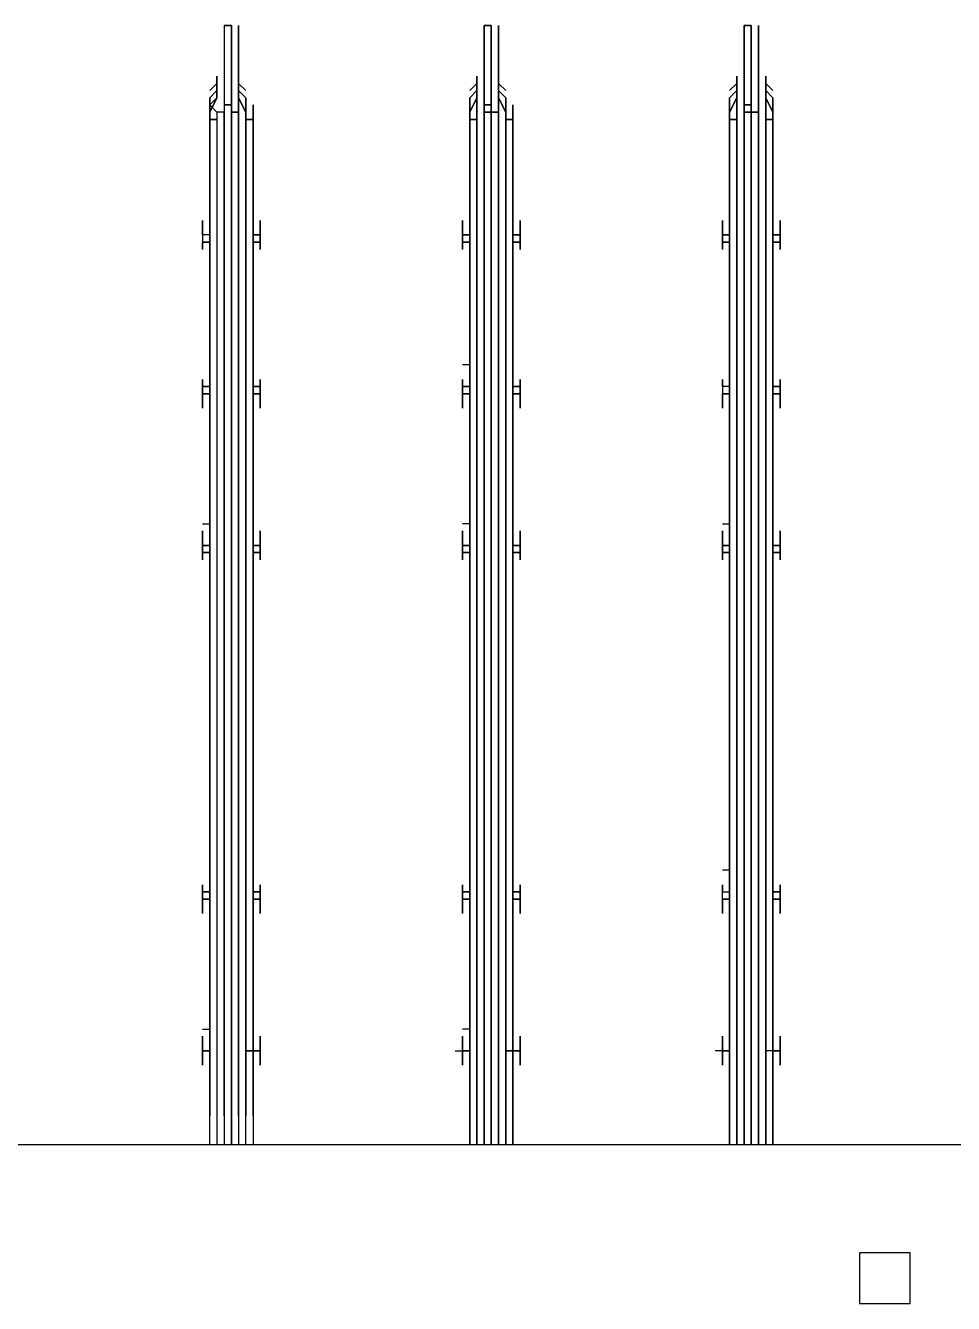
# Model space of a CAD drawing. Header units: metres. Extents: x 530797 to 531186, y 2675944 to 2676144.
# Drawn here: x 531162.012 to 531162.1898, y 2676012.7689 to 2676013.0137 of the extents above; entities that cross this region are included whole.
import ezdxf

# ---------------------------------------------------------------- set-up
doc = ezdxf.new("R2010")
doc.units = ezdxf.units.M
doc.layers.add('IDT', color=7, linetype='Continuous')

# ---------------------------------------------------------------- blocks, each defined once
blk = doc.blocks.new('IDT')
at = {"layer": 'IDT', "color": 0, "lineweight": 25}
for p, q in [((13.97549, 13.89411), (13.96581, 13.89411)), ((13.96581, 13.89411), (13.96581, 13.88443)), ((13.97549, 13.88443), (13.97549, 13.89411)), ((13.96581, 13.88443), (13.97549, 13.88443)), ((14.34065, 13.86368), (13.87591, 13.86368)), ((13.99209, 13.66727), (13.99209, 13.86368)), ((13.99209, 13.86368), (13.99209, 13.66727)), ((13.99348, 13.86368), (13.99348, 13.66589)), ((13.99348, 13.66589), (13.99348, 13.86368)), ((13.99486, 13.66589), (13.99486, 13.86368)), ((13.99486, 13.86368), (13.99486, 13.66589)), ((13.99624, 13.86368), (13.99624, 13.66451)), ((13.99624, 13.66451), (13.99624, 13.86368)), ((13.99624, 13.86368), (13.99624, 13.66451)), ((13.99624, 13.66451), (13.99624, 13.86368)), ((13.99763, 13.86368), (13.99763, 13.66589)), ((13.99763, 13.66589), (13.99763, 13.86368)), ((13.99901, 13.86368), (13.99901, 13.66589)), ((13.99901, 13.66589), (13.99901, 13.86368)), ((14.00039, 13.66727), (14.00039, 13.86368)), ((14.00039, 13.86368), (14.00039, 13.66727)), ((14.04189, 13.66727), (14.04189, 13.86368)), ((14.04189, 13.66727), (14.04189, 13.86368)), ((14.04189, 13.86368), (14.04189, 13.66727)), ((14.04327, 13.86368), (14.04327, 13.66589)), ((14.04327, 13.66589), (14.04327, 13.86368)), ((14.04327, 13.86368), (14.04327, 13.66589)), ((14.04465, 13.66589), (14.04465, 13.86368)), ((14.04465, 13.86368), (14.04465, 13.66589)), ((14.04465, 13.66589), (14.04465, 13.86368)), ((14.04604, 13.86368), (14.04604, 13.66451)), ((14.04604, 13.66451), (14.04604, 13.86368)), ((14.04604, 13.86368), (14.04604, 13.66451)), ((14.04604, 13.66451), (14.04604, 13.86368)), ((14.04604, 13.86368), (14.04604, 13.66451)), ((14.04604, 13.66451), (14.04604, 13.86368)), ((14.04742, 13.66589), (14.04742, 13.86368)), ((14.04742, 13.86368), (14.04742, 13.66589)), ((14.04742, 13.66589), (14.04742, 13.86368)), ((14.0488, 13.86368), (14.0488, 13.66589)), ((14.0488, 13.66589), (14.0488, 13.86368)), ((14.0488, 13.86368), (14.0488, 13.66589)), ((14.05018, 13.86368), (14.05018, 13.66727)), ((14.05018, 13.66727), (14.05018, 13.86368)), ((14.05018, 13.86368), (14.05018, 13.66727)), ((14.09168, 13.66727), (14.09168, 13.86368)), ((14.09306, 13.86368), (14.09306, 13.66589)), ((14.09445, 13.66589), (14.09445, 13.86368)), ((14.09583, 13.66451), (14.09583, 13.86368)), ((14.09583, 13.86368), (14.09583, 13.66451)), ((14.09721, 13.66589), (14.09721, 13.86368)), ((14.0986, 13.66589), (14.0986, 13.86368)), ((14.09998, 13.86368), (14.09998, 13.66727)), ((14.04189, 13.85815), (14.04189, 13.66727)), ((14.04327, 13.66589), (14.04327, 13.85815)), ((14.04465, 13.85815), (14.04465, 13.66589)), ((14.04604, 13.85815), (14.04604, 13.66451)), ((14.04604, 13.66451), (14.04604, 13.85815)), ((14.04742, 13.85815), (14.04742, 13.66589)), ((14.0488, 13.66589), (14.0488, 13.85815)), ((14.05018, 13.66727), (14.05018, 13.85815)), ((14.09168, 13.85815), (14.09168, 13.66727)), ((14.09306, 13.66589), (14.09306, 13.85815)), ((14.09445, 13.85815), (14.09445, 13.66589)), ((14.09583, 13.66451), (14.09583, 13.85815)), ((14.09583, 13.85815), (14.09583, 13.66451)), ((14.09721, 13.85815), (14.09721, 13.66589)), ((14.0986, 13.66589), (14.0986, 13.85815)), ((14.09998, 13.66727), (14.09998, 13.85815)), ((13.99209, 13.8457), (13.99209, 13.85123)), ((13.99209, 13.85123), (13.99209, 13.84155)), ((13.99209, 13.84846), (13.99209, 13.84985)), ((13.99209, 13.84985), (13.99209, 13.84846)), ((14.00039, 13.8457), (14.00039, 13.85123)), ((14.00039, 13.85123), (14.00039, 13.8457)), ((14.00039, 13.84985), (14.00039, 13.84846)), ((14.00039, 13.84846), (14.00039, 13.84985)), ((14.04189, 13.8457), (14.04189, 13.85123)), ((14.04189, 13.85123), (14.04189, 13.8457)), ((14.04189, 13.85123), (14.04189, 13.8457)), ((14.04189, 13.85123), (14.04189, 13.8457)), ((14.04189, 13.84846), (14.04189, 13.84985)), ((14.04189, 13.84985), (14.04189, 13.84846)), ((14.04189, 13.84846), (14.04189, 13.84985)), ((14.04189, 13.84985), (14.04189, 13.84846)), ((14.05018, 13.8457), (14.05018, 13.85123)), ((14.05018, 13.85123), (14.05018, 13.8457)), ((14.05018, 13.8457), (14.05018, 13.85123)), ((14.05018, 13.85123), (14.05018, 13.8457)), ((14.05018, 13.84985), (14.05018, 13.84846)), ((14.05018, 13.84846), (14.05018, 13.84985)), ((14.05018, 13.84985), (14.05018, 13.84846)), ((14.05018, 13.84846), (14.05018, 13.84985)), ((14.09168, 13.8457), (14.09168, 13.85123)), ((14.09168, 13.85123), (14.09168, 13.8457)), ((14.09168, 13.84846), (14.09168, 13.84985)), ((14.09168, 13.84985), (14.09168, 13.84846)), ((14.09998, 13.8457), (14.09998, 13.85123)), ((14.09998, 13.85123), (14.09998, 13.8457)), ((14.09998, 13.84985), (14.09998, 13.84846)), ((14.09998, 13.84846), (14.09998, 13.84985)), ((13.99071, 13.8457), (13.99071, 13.84846)), ((13.99071, 13.84846), (13.99071, 13.8457)), ((14.00177, 13.8457), (14.00177, 13.84846)), ((14.00177, 13.84846), (14.00177, 13.8457)), ((14.0405, 13.8457), (14.0405, 13.84846)), ((14.0405, 13.84846), (14.0405, 13.8457)), ((14.0405, 13.8457), (14.0405, 13.84846)), ((14.0405, 13.84846), (14.0405, 13.8457)), ((14.05157, 13.8457), (14.05157, 13.84846)), ((14.05157, 13.84846), (14.05157, 13.8457)), ((14.05157, 13.8457), (14.05157, 13.84846)), ((14.05157, 13.84846), (14.05157, 13.8457)), ((14.0903, 13.8457), (14.0903, 13.84846)), ((14.0903, 13.84846), (14.0903, 13.8457)), ((14.10136, 13.8457), (14.10136, 13.84846)), ((14.10136, 13.84846), (14.10136, 13.8457)), ((13.99209, 13.8457), (13.99071, 13.8457)), ((13.99071, 13.8457), (13.99071, 13.84293)), ((13.99071, 13.84293), (13.99071, 13.8457)), ((13.99071, 13.8457), (13.99209, 13.8457)), ((13.99209, 13.8457), (13.99071, 13.8457)), ((13.99071, 13.8457), (13.99209, 13.8457)), ((13.99209, 13.84155), (13.99209, 13.8457)), ((13.99209, 13.8457), (13.99348, 13.8457)), ((14.00177, 13.8457), (14.00039, 13.8457)), ((14.00039, 13.8457), (14.00177, 13.8457)), ((14.00177, 13.8457), (14.00039, 13.8457)), ((14.00039, 13.8457), (14.00177, 13.8457)), ((14.00039, 13.84155), (14.00039, 13.8457)), ((14.00039, 13.8457), (14.00177, 13.8457)), ((14.00177, 13.8457), (14.00039, 13.8457)), ((14.00039, 13.8457), (14.00039, 13.84155)), ((14.00177, 13.8457), (14.00177, 13.84293)), ((14.00177, 13.84293), (14.00177, 13.8457)), ((14.00177, 13.8457), (14.00316, 13.8457)), ((14.04189, 13.8457), (14.0405, 13.8457)), ((14.0405, 13.8457), (14.04189, 13.8457)), ((14.04189, 13.8457), (14.0405, 13.8457)), ((14.0405, 13.8457), (14.0405, 13.84293)), ((14.0405, 13.84293), (14.0405, 13.8457)), ((14.0405, 13.8457), (14.04189, 13.8457)), ((14.0405, 13.84293), (14.0405, 13.8457)), ((14.0405, 13.8457), (14.0405, 13.84293)), ((14.04189, 13.8457), (14.0405, 13.8457)), ((14.0405, 13.8457), (14.04189, 13.8457)), ((14.04189, 13.8457), (14.0405, 13.8457)), ((14.0405, 13.8457), (14.04189, 13.8457)), ((14.04189, 13.8457), (14.04327, 13.8457)), ((14.04327, 13.8457), (14.04189, 13.8457)), ((14.04189, 13.8457), (14.04189, 13.84155)), ((14.04189, 13.84155), (14.04189, 13.8457)), ((14.04189, 13.8457), (14.04189, 13.84155)), ((14.04189, 13.8457), (14.04327, 13.8457)), ((14.04189, 13.8457), (14.04189, 13.84155)), ((14.05157, 13.8457), (14.05018, 13.8457)), ((14.05018, 13.8457), (14.05018, 13.84155)), ((14.05018, 13.84155), (14.05018, 13.8457)), ((14.05018, 13.8457), (14.05157, 13.8457)), ((14.05157, 13.8457), (14.05018, 13.8457)), ((14.05018, 13.8457), (14.05157, 13.8457)), ((14.05157, 13.8457), (14.05018, 13.8457)), ((14.05018, 13.8457), (14.05157, 13.8457)), ((14.05157, 13.8457), (14.05018, 13.8457)), ((14.05018, 13.8457), (14.05157, 13.8457)), ((14.05157, 13.8457), (14.05018, 13.8457)), ((14.05018, 13.8457), (14.05157, 13.8457)), ((14.05157, 13.8457), (14.05018, 13.8457)), ((14.05018, 13.8457), (14.05157, 13.8457)), ((14.05157, 13.8457), (14.05018, 13.8457)), ((14.05018, 13.8457), (14.05018, 13.84155)), ((14.05018, 13.84155), (14.05018, 13.8457)), ((14.05018, 13.8457), (14.05157, 13.8457)), ((14.05295, 13.8457), (14.05157, 13.8457)), ((14.05157, 13.8457), (14.05157, 13.84293)), ((14.05157, 13.84293), (14.05157, 13.8457)), ((14.05157, 13.8457), (14.05157, 13.84293)), ((14.05157, 13.84293), (14.05157, 13.8457)), ((14.09168, 13.8457), (14.0903, 13.8457)), ((14.0903, 13.8457), (14.0903, 13.84293)), ((14.0903, 13.84293), (14.0903, 13.8457)), ((14.0903, 13.8457), (14.09168, 13.8457)), ((14.09168, 13.8457), (14.0903, 13.8457)), ((14.0903, 13.8457), (14.09168, 13.8457)), ((14.09306, 13.8457), (14.09168, 13.8457)), ((14.09168, 13.8457), (14.09306, 13.8457)), ((14.09168, 13.8457), (14.09168, 13.84155)), ((14.09168, 13.84155), (14.09168, 13.8457)), ((14.09998, 13.84155), (14.09998, 13.8457)), ((14.09998, 13.8457), (14.10136, 13.8457)), ((14.10136, 13.8457), (14.09998, 13.8457)), ((14.09998, 13.8457), (14.10136, 13.8457)), ((14.10136, 13.8457), (14.09998, 13.8457)), ((14.09998, 13.8457), (14.09998, 13.84155)), ((14.10136, 13.8457), (14.09998, 13.8457)), ((14.09998, 13.8457), (14.10136, 13.8457)), ((14.10136, 13.8457), (14.09998, 13.8457)), ((14.09998, 13.8457), (14.10136, 13.8457)), ((14.10136, 13.84293), (14.10136, 13.8457)), ((14.10136, 13.8457), (14.10136, 13.84293)), ((13.99209, 13.84155), (13.99209, 13.84293)), ((13.99209, 13.84293), (13.99209, 13.84155)), ((14.00039, 13.84293), (14.00039, 13.84155)), ((14.00039, 13.84155), (14.00039, 13.84293)), ((14.04189, 13.84155), (14.04189, 13.84293)), ((14.04189, 13.84293), (14.04189, 13.84155)), ((14.04189, 13.84293), (14.04189, 13.84155)), ((14.04189, 13.84293), (14.04189, 13.84155)), ((14.05018, 13.84155), (14.05018, 13.84293)), ((14.05018, 13.84293), (14.05018, 13.84155)), ((14.05018, 13.84155), (14.05018, 13.84293)), ((14.05018, 13.84293), (14.05018, 13.84155)), ((14.09168, 13.84155), (14.09168, 13.84293)), ((14.09168, 13.84293), (14.09168, 13.84155)), ((14.09998, 13.84155), (14.09998, 13.84293)), ((14.09998, 13.84293), (14.09998, 13.84155)), ((14.05018, 13.84155), (14.05157, 13.84155)), ((14.10136, 13.84155), (14.09998, 13.84155)), ((13.99209, 13.81665), (13.99209, 13.8208)), ((13.99209, 13.8208), (13.99209, 13.81942)), ((13.99209, 13.81942), (13.99209, 13.8208)), ((13.99209, 13.8208), (13.99209, 13.81527)), ((14.00039, 13.8208), (14.00039, 13.81942)), ((14.00039, 13.81942), (14.00039, 13.8208)), ((14.00039, 13.8208), (14.00039, 13.81665)), ((14.00039, 13.81665), (14.00039, 13.8208)), ((14.04189, 13.81942), (14.04189, 13.8208)), ((14.04189, 13.8208), (14.04189, 13.81527)), ((14.04189, 13.81665), (14.04189, 13.8208)), ((14.04189, 13.8208), (14.04189, 13.81942)), ((14.04189, 13.81942), (14.04189, 13.8208)), ((14.04189, 13.8208), (14.04189, 13.81665)), ((14.04189, 13.81527), (14.04189, 13.8208)), ((14.04189, 13.8208), (14.04189, 13.81942)), ((14.05018, 13.81665), (14.05018, 13.8208)), ((14.05018, 13.8208), (14.05018, 13.81942)), ((14.05018, 13.81942), (14.05018, 13.8208)), ((14.05018, 13.8208), (14.05018, 13.81665)), ((14.05018, 13.81665), (14.05018, 13.8208)), ((14.05018, 13.81942), (14.05018, 13.8208)), ((14.05018, 13.81665), (14.05018, 13.8208)), ((14.05018, 13.81942), (14.05018, 13.8208)), ((14.09168, 13.81527), (14.09168, 13.8208)), ((14.09168, 13.8208), (14.09168, 13.81942)), ((14.09168, 13.81942), (14.09168, 13.8208)), ((14.09168, 13.8208), (14.09168, 13.81665)), ((14.09998, 13.81665), (14.09998, 13.8208)), ((14.09998, 13.8208), (14.09998, 13.81942)), ((14.09998, 13.81942), (14.09998, 13.8208)), ((14.09998, 13.8208), (14.09998, 13.81665)), ((13.99071, 13.81665), (13.99071, 13.81942)), ((13.99071, 13.81942), (13.99071, 13.81665)), ((14.00177, 13.81665), (14.00177, 13.81942)), ((14.00177, 13.81942), (14.00177, 13.81665)), ((14.0405, 13.81665), (14.0405, 13.81942)), ((14.0405, 13.81942), (14.0405, 13.81665)), ((14.0405, 13.81665), (14.0405, 13.81942)), ((14.0405, 13.81942), (14.0405, 13.81665)), ((14.05157, 13.81942), (14.05157, 13.81665)), ((14.05157, 13.81665), (14.05157, 13.81942)), ((14.05157, 13.81942), (14.05157, 13.81665)), ((14.05157, 13.81942), (14.05157, 13.81665)), ((14.0903, 13.81665), (14.0903, 13.81942)), ((14.0903, 13.81942), (14.0903, 13.81665)), ((14.10136, 13.81665), (14.10136, 13.81942)), ((14.10136, 13.81942), (14.10136, 13.81665)), ((13.99071, 13.81527), (13.99071, 13.81665)), ((13.99071, 13.81665), (13.99071, 13.81527)), ((13.99209, 13.81665), (13.99071, 13.81665)), ((13.99071, 13.81665), (13.99209, 13.81665)), ((13.99209, 13.81527), (13.99071, 13.81527)), ((13.99071, 13.81527), (13.99209, 13.81527)), ((13.99071, 13.81389), (13.99071, 13.81527)), ((13.99071, 13.81527), (13.99071, 13.81389)), ((13.99209, 13.81527), (13.99209, 13.81665)), ((13.99209, 13.81112), (13.99209, 13.81527)), ((13.99209, 13.81527), (13.99209, 13.81112)), ((14.00177, 13.81665), (14.00039, 13.81665)), ((14.00039, 13.81665), (14.00177, 13.81665)), ((14.00039, 13.81665), (14.00177, 13.81665)), ((14.00039, 13.81527), (14.00039, 13.81665)), ((14.00039, 13.81665), (14.00177, 13.81665)), ((14.00039, 13.81527), (14.00039, 13.81665)), ((14.00177, 13.81527), (14.00039, 13.81527)), ((14.00039, 13.81527), (14.00039, 13.81112)), ((14.00039, 13.81112), (14.00039, 13.81527)), ((14.00177, 13.81527), (14.00039, 13.81527)), ((14.00177, 13.81665), (14.00177, 13.81527)), ((14.00177, 13.81665), (14.00177, 13.81527)), ((14.00177, 13.81389), (14.00177, 13.81527)), ((14.00177, 13.81527), (14.00177, 13.81389)), ((14.0405, 13.81527), (14.0405, 13.81665)), ((14.0405, 13.81665), (14.0405, 13.81527)), ((14.0405, 13.81527), (14.0405, 13.81665)), ((14.0405, 13.81665), (14.0405, 13.81527)), ((14.04189, 13.81665), (14.0405, 13.81665)), ((14.0405, 13.81665), (14.04189, 13.81665)), ((14.04189, 13.81665), (14.0405, 13.81665)), ((14.0405, 13.81665), (14.04189, 13.81665)), ((14.04189, 13.81527), (14.0405, 13.81527)), ((14.0405, 13.81527), (14.04189, 13.81527)), ((14.04189, 13.81527), (14.0405, 13.81527)), ((14.0405, 13.81527), (14.04189, 13.81527)), ((14.0405, 13.81389), (14.0405, 13.81527)), ((14.0405, 13.81527), (14.0405, 13.81389)), ((14.0405, 13.81389), (14.0405, 13.81527)), ((14.0405, 13.81527), (14.0405, 13.81389)), ((14.04189, 13.81112), (14.04189, 13.81665)), ((14.04189, 13.81665), (14.04189, 13.81527)), ((14.04189, 13.81527), (14.04189, 13.81112)), ((14.04189, 13.81527), (14.04189, 13.81112)), ((14.04189, 13.81112), (14.04189, 13.81527)), ((14.05018, 13.81527), (14.05018, 13.81665)), ((14.05018, 13.81665), (14.05157, 13.81665)), ((14.05018, 13.81527), (14.05018, 13.81665)), ((14.05018, 13.81665), (14.05157, 13.81665)), ((14.05018, 13.81665), (14.05157, 13.81665)), ((14.05018, 13.81665), (14.05018, 13.81112)), ((14.05018, 13.81665), (14.05157, 13.81665)), ((14.05157, 13.81665), (14.05018, 13.81665)), ((14.05018, 13.81665), (14.05157, 13.81665)), ((14.05018, 13.81665), (14.05018, 13.81112)), ((14.05018, 13.81665), (14.05157, 13.81665)), ((14.05157, 13.81527), (14.05018, 13.81527)), ((14.05018, 13.81527), (14.05018, 13.81112)), ((14.05018, 13.81112), (14.05018, 13.81527)), ((14.05157, 13.81527), (14.05018, 13.81527)), ((14.05157, 13.81527), (14.05018, 13.81527)), ((14.05018, 13.81527), (14.05157, 13.81527)), ((14.05157, 13.81665), (14.05157, 13.81527)), ((14.05157, 13.81665), (14.05157, 13.81527)), ((14.05157, 13.81665), (14.05157, 13.81527)), ((14.05157, 13.81527), (14.05157, 13.81665)), ((14.05157, 13.81389), (14.05157, 13.81527)), ((14.05157, 13.81527), (14.05157, 13.81389)), ((14.05157, 13.81389), (14.05157, 13.81527)), ((14.05157, 13.81527), (14.05157, 13.81389)), ((14.0903, 13.81527), (14.0903, 13.81665)), ((14.0903, 13.81665), (14.0903, 13.81527)), ((14.09168, 13.81665), (14.0903, 13.81665)), ((14.0903, 13.81665), (14.09168, 13.81665)), ((14.09168, 13.81527), (14.0903, 13.81527)), ((14.0903, 13.81527), (14.09168, 13.81527)), ((14.0903, 13.81389), (14.0903, 13.81527)), ((14.0903, 13.81527), (14.0903, 13.81389)), ((14.09168, 13.81665), (14.09168, 13.81527)), ((14.09168, 13.81527), (14.09168, 13.81112)), ((14.09168, 13.81112), (14.09168, 13.81527)), ((14.10136, 13.81665), (14.09998, 13.81665)), ((14.10136, 13.81665), (14.09998, 13.81665)), ((14.09998, 13.81665), (14.10136, 13.81665)), ((14.09998, 13.81527), (14.09998, 13.81665)), ((14.09998, 13.81665), (14.09998, 13.81112)), ((14.09998, 13.81527), (14.10136, 13.81527)), ((14.10136, 13.81527), (14.09998, 13.81527)), ((14.09998, 13.81112), (14.09998, 13.81527)), ((14.10136, 13.81527), (14.10136, 13.81665)), ((14.10136, 13.81665), (14.10136, 13.81527)), ((14.10136, 13.81389), (14.10136, 13.81527)), ((14.10136, 13.81527), (14.10136, 13.81389)), ((13.99209, 13.8125), (13.99209, 13.81389)), ((13.99209, 13.81389), (13.99209, 13.8125)), ((14.00039, 13.81389), (14.00039, 13.8125)), ((14.00039, 13.8125), (14.00039, 13.81389)), ((14.04189, 13.8125), (14.04189, 13.81389)), ((14.04189, 13.81389), (14.04189, 13.8125)), ((14.04189, 13.8125), (14.04189, 13.81389)), ((14.04189, 13.81389), (14.04189, 13.8125)), ((14.05018, 13.81389), (14.05018, 13.8125)), ((14.05018, 13.8125), (14.05018, 13.81389)), ((14.05018, 13.81389), (14.05018, 13.8125)), ((14.05018, 13.8125), (14.05018, 13.81389)), ((14.09168, 13.8125), (14.09168, 13.81389)), ((14.09168, 13.81389), (14.09168, 13.8125)), ((14.09998, 13.81389), (14.09998, 13.8125)), ((14.09998, 13.8125), (14.09998, 13.81389)), ((14.00039, 13.81112), (14.00177, 13.81112)), ((13.99209, 13.75026), (13.99209, 13.75441)), ((13.99209, 13.75441), (13.99209, 13.75026)), ((14.00039, 13.75026), (14.00039, 13.75441)), ((14.00039, 13.75441), (14.00039, 13.75026)), ((14.04189, 13.75026), (14.04189, 13.75441)), ((14.04189, 13.75441), (14.04189, 13.75026)), ((14.04189, 13.75026), (14.04189, 13.75441)), ((14.04189, 13.75441), (14.04189, 13.74473)), ((14.05018, 13.75026), (14.05018, 13.75441)), ((14.05018, 13.75441), (14.05018, 13.75026)), ((14.05018, 13.75026), (14.05018, 13.75441)), ((14.05018, 13.75441), (14.05018, 13.75026)), ((14.09168, 13.74473), (14.09168, 13.75441)), ((14.09168, 13.75441), (14.09168, 13.75026)), ((14.09998, 13.75026), (14.09998, 13.75441)), ((14.09998, 13.75441), (14.09998, 13.75026)), ((13.99071, 13.75026), (13.99071, 13.75164)), ((13.99071, 13.75164), (13.99071, 13.75026)), ((13.99209, 13.75164), (13.99209, 13.75303)), ((13.99209, 13.75303), (13.99209, 13.75164)), ((14.00039, 13.75303), (14.00039, 13.75164)), ((14.00039, 13.75164), (14.00039, 13.75303)), ((14.00177, 13.75026), (14.00177, 13.75164)), ((14.00177, 13.75164), (14.00177, 13.75026)), ((14.0405, 13.75026), (14.0405, 13.75164)), ((14.0405, 13.75164), (14.0405, 13.75026)), ((14.0405, 13.75026), (14.0405, 13.75164)), ((14.0405, 13.75164), (14.0405, 13.75026)), ((14.04189, 13.75164), (14.04189, 13.75303)), ((14.04189, 13.75303), (14.04189, 13.75164)), ((14.04189, 13.75164), (14.04189, 13.75303)), ((14.04189, 13.75303), (14.04189, 13.75164)), ((14.05018, 13.75303), (14.05018, 13.75164)), ((14.05018, 13.75164), (14.05018, 13.75303)), ((14.05018, 13.75303), (14.05018, 13.75164)), ((14.05018, 13.75164), (14.05018, 13.75303)), ((14.05157, 13.75026), (14.05157, 13.75164)), ((14.05157, 13.75164), (14.05157, 13.75026)), ((14.05157, 13.75026), (14.05157, 13.75164)), ((14.05157, 13.75164), (14.05157, 13.75026)), ((14.0903, 13.75026), (14.0903, 13.75164)), ((14.0903, 13.75164), (14.0903, 13.75026)), ((14.09168, 13.75164), (14.09168, 13.75303)), ((14.09168, 13.75303), (14.09168, 13.75164)), ((14.09998, 13.75303), (14.09998, 13.75164)), ((14.09998, 13.75164), (14.09998, 13.75303)), ((14.10136, 13.75026), (14.10136, 13.75164)), ((14.10136, 13.75164), (14.10136, 13.75026)), ((13.99071, 13.75026), (13.99071, 13.74888)), ((13.99071, 13.74888), (13.99071, 13.75026)), ((13.99209, 13.75026), (13.99071, 13.75026)), ((13.99071, 13.75026), (13.99209, 13.75026)), ((13.99209, 13.75026), (13.99209, 13.74473)), ((13.99209, 13.74888), (13.99209, 13.75026)), ((14.00177, 13.75026), (14.00039, 13.75026)), ((14.00039, 13.75026), (14.00039, 13.74888)), ((14.00177, 13.75026), (14.00039, 13.75026)), ((14.00039, 13.74888), (14.00039, 13.75026)), ((14.00039, 13.75026), (14.00177, 13.75026)), ((14.00177, 13.74888), (14.00177, 13.75026)), ((14.00177, 13.75026), (14.00177, 13.74888)), ((14.0405, 13.74888), (14.0405, 13.75026)), ((14.0405, 13.75026), (14.0405, 13.74888)), ((14.04189, 13.75026), (14.0405, 13.75026)), ((14.0405, 13.75026), (14.04189, 13.75026)), ((14.04189, 13.75026), (14.0405, 13.75026)), ((14.0405, 13.75026), (14.04189, 13.75026)), ((14.0405, 13.75026), (14.0405, 13.74888)), ((14.0405, 13.74888), (14.0405, 13.75026)), ((14.04189, 13.75026), (14.04189, 13.74888)), ((14.04189, 13.74888), (14.04189, 13.75026)), ((14.04189, 13.74888), (14.04189, 13.75026)), ((14.05157, 13.75026), (14.05018, 13.75026)), ((14.05018, 13.75026), (14.05157, 13.75026)), ((14.05018, 13.74473), (14.05018, 13.75026)), ((14.05018, 13.75026), (14.05157, 13.75026)), ((14.05157, 13.75026), (14.05018, 13.75026)), ((14.05018, 13.75026), (14.05018, 13.74888)), ((14.05018, 13.74888), (14.05018, 13.75026)), ((14.05018, 13.75026), (14.05157, 13.75026)), ((14.05157, 13.75026), (14.05018, 13.75026)), ((14.05018, 13.75026), (14.05157, 13.75026)), ((14.05157, 13.75026), (14.05018, 13.75026)), ((14.05018, 13.75026), (14.05018, 13.74888)), ((14.05157, 13.74888), (14.05157, 13.75026)), ((14.05157, 13.75026), (14.05157, 13.74888)), ((14.05157, 13.75026), (14.05157, 13.74888)), ((14.05157, 13.74888), (14.05157, 13.75026)), ((14.09168, 13.75026), (14.0903, 13.75026)), ((14.0903, 13.75026), (14.09168, 13.75026)), ((14.0903, 13.75026), (14.0903, 13.74888)), ((14.0903, 13.74888), (14.0903, 13.75026)), ((14.09168, 13.75026), (14.09168, 13.74888)), ((14.10136, 13.75026), (14.09998, 13.75026)), ((14.09998, 13.75026), (14.10136, 13.75026)), ((14.10136, 13.75026), (14.09998, 13.75026)), ((14.09998, 13.75026), (14.09998, 13.74888)), ((14.09998, 13.74888), (14.09998, 13.75026)), ((14.09998, 13.75026), (14.10136, 13.75026)), ((14.10136, 13.74888), (14.10136, 13.75026)), ((14.10136, 13.75026), (14.10136, 13.74888)), ((13.99071, 13.74888), (13.99209, 13.74888)), ((13.99209, 13.74888), (13.99071, 13.74888)), ((13.99071, 13.74611), (13.99071, 13.74888)), ((13.99071, 13.74888), (13.99071, 13.74611)), ((13.99209, 13.74473), (13.99209, 13.74888)), ((14.00039, 13.74888), (14.00177, 13.74888)), ((14.00039, 13.74473), (14.00039, 13.74888)), ((14.00177, 13.74888), (14.00039, 13.74888)), ((14.00039, 13.74888), (14.00039, 13.74473)), ((14.00177, 13.74611), (14.00177, 13.74888)), ((14.00177, 13.74888), (14.00177, 13.74611)), ((14.0405, 13.74611), (14.0405, 13.74888)), ((14.0405, 13.74888), (14.0405, 13.74611)), ((14.04189, 13.74888), (14.0405, 13.74888)), ((14.0405, 13.74888), (14.04189, 13.74888)), ((14.0405, 13.74888), (14.04189, 13.74888)), ((14.04189, 13.74888), (14.0405, 13.74888)), ((14.0405, 13.74611), (14.0405, 13.74888)), ((14.0405, 13.74888), (14.0405, 13.74611)), ((14.04189, 13.74888), (14.04189, 13.74473)), ((14.04189, 13.74473), (14.04189, 13.74888)), ((14.04189, 13.74473), (14.04189, 13.74888)), ((14.05018, 13.74888), (14.05157, 13.74888)), ((14.05157, 13.74888), (14.05018, 13.74888)), ((14.05157, 13.74888), (14.05018, 13.74888)), ((14.05018, 13.74888), (14.05018, 13.74473)), ((14.05018, 13.74473), (14.05018, 13.74888)), ((14.05018, 13.74888), (14.05157, 13.74888)), ((14.05018, 13.74888), (14.05018, 13.74473)), ((14.05157, 13.74888), (14.05157, 13.74611)), ((14.05157, 13.74611), (14.05157, 13.74888)), ((14.05157, 13.74888), (14.05157, 13.74611)), ((14.05157, 13.74611), (14.05157, 13.74888)), ((14.0903, 13.74888), (14.09168, 13.74888)), ((14.09168, 13.74888), (14.0903, 13.74888)), ((14.0903, 13.74611), (14.0903, 13.74888)), ((14.0903, 13.74888), (14.0903, 13.74611)), ((14.09168, 13.74888), (14.09168, 13.74473)), ((14.09998, 13.74473), (14.09998, 13.74888)), ((14.09998, 13.74888), (14.10136, 13.74888)), ((14.09998, 13.74888), (14.09998, 13.74473)), ((14.10136, 13.74888), (14.09998, 13.74888)), ((14.10136, 13.74888), (14.10136, 13.74611)), ((14.10136, 13.74611), (14.10136, 13.74888)), ((13.99209, 13.74473), (13.99209, 13.74611)), ((13.99209, 13.74611), (13.99209, 13.74473)), ((14.00039, 13.74473), (14.00039, 13.74611)), ((14.00039, 13.74611), (14.00039, 13.74473)), ((14.00177, 13.74473), (14.00039, 13.74473)), ((14.04189, 13.74473), (14.04189, 13.74611)), ((14.04189, 13.74611), (14.04189, 13.74473)), ((14.04189, 13.74473), (14.04189, 13.74611)), ((14.04189, 13.74611), (14.04189, 13.74473)), ((14.05018, 13.74473), (14.05018, 13.74611)), ((14.05018, 13.74611), (14.05018, 13.74473)), ((14.05018, 13.74473), (14.05018, 13.74611)), ((14.05018, 13.74611), (14.05018, 13.74473)), ((14.05018, 13.74473), (14.05157, 13.74473)), ((14.09168, 13.74473), (14.09168, 13.74611)), ((14.09168, 13.74611), (14.09168, 13.74473)), ((14.09998, 13.74473), (14.09998, 13.74611)), ((14.09998, 13.74611), (14.09998, 13.74473)), ((14.10136, 13.74473), (14.09998, 13.74473)), ((13.99071, 13.71983), (13.99071, 13.7226)), ((13.99071, 13.7226), (13.99071, 13.71983)), ((13.99209, 13.7226), (13.99209, 13.72398)), ((13.99209, 13.72398), (13.99209, 13.71983)), ((13.99209, 13.71983), (13.99209, 13.72398)), ((13.99209, 13.72398), (13.99209, 13.7226)), ((14.00039, 13.71983), (14.00039, 13.72398)), ((14.00039, 13.72398), (14.00039, 13.71983)), ((14.00039, 13.72398), (14.00039, 13.7226)), ((14.00039, 13.7226), (14.00039, 13.72398)), ((14.00177, 13.71983), (14.00177, 13.7226)), ((14.00177, 13.7226), (14.00177, 13.71983)), ((14.0405, 13.71983), (14.0405, 13.7226)), ((14.0405, 13.7226), (14.0405, 13.71983)), ((14.0405, 13.71983), (14.0405, 13.7226)), ((14.0405, 13.7226), (14.0405, 13.71983)), ((14.04189, 13.7226), (14.04189, 13.72398)), ((14.04189, 13.72398), (14.04189, 13.71983)), ((14.04189, 13.71983), (14.04189, 13.72398)), ((14.04189, 13.72398), (14.04189, 13.7226)), ((14.04189, 13.71983), (14.04189, 13.72398)), ((14.04189, 13.72398), (14.04189, 13.7226)), ((14.04189, 13.7226), (14.04189, 13.72398)), ((14.04189, 13.72398), (14.04189, 13.71845)), ((14.05018, 13.72398), (14.05018, 13.71983)), ((14.05018, 13.71983), (14.05018, 13.72398)), ((14.05018, 13.72398), (14.05018, 13.7226)), ((14.05018, 13.7226), (14.05018, 13.72398)), ((14.05018, 13.72398), (14.05018, 13.7226)), ((14.05018, 13.7226), (14.05018, 13.72398)), ((14.05018, 13.71983), (14.05018, 13.72398)), ((14.05018, 13.72398), (14.05018, 13.71983)), ((14.05157, 13.71983), (14.05157, 13.7226)), ((14.05157, 13.7226), (14.05157, 13.71983)), ((14.05157, 13.7226), (14.05157, 13.71983)), ((14.05157, 13.7226), (14.05157, 13.71983)), ((14.0903, 13.71983), (14.0903, 13.7226)), ((14.0903, 13.7226), (14.0903, 13.71983)), ((14.09168, 13.7226), (14.09168, 13.72398)), ((14.09168, 13.72398), (14.09168, 13.71983)), ((14.09168, 13.71983), (14.09168, 13.72398)), ((14.09168, 13.72398), (14.09168, 13.7226)), ((14.09998, 13.72398), (14.09998, 13.7226)), ((14.09998, 13.7226), (14.09998, 13.72398)), ((14.09998, 13.71983), (14.09998, 13.72398)), ((14.09998, 13.72398), (14.09998, 13.71983)), ((14.10136, 13.71983), (14.10136, 13.7226)), ((14.10136, 13.7226), (14.10136, 13.71983)), ((13.99071, 13.71845), (13.99071, 13.71983)), ((13.99071, 13.71983), (13.99071, 13.71845)), ((13.99209, 13.71983), (13.99071, 13.71983)), ((13.99071, 13.71983), (13.99209, 13.71983)), ((13.99209, 13.71983), (13.99209, 13.71845)), ((13.99209, 13.71845), (13.99209, 13.71983)), ((14.00039, 13.71983), (14.00039, 13.71845)), ((14.00177, 13.71983), (14.00039, 13.71983)), ((14.00039, 13.71983), (14.00039, 13.7143)), ((14.00177, 13.71983), (14.00039, 13.71983)), ((14.00039, 13.71983), (14.00177, 13.71983)), ((14.00177, 13.71845), (14.00177, 13.71983)), ((14.00177, 13.71845), (14.00177, 13.71983)), ((14.04189, 13.71983), (14.0405, 13.71983)), ((14.0405, 13.71983), (14.04189, 13.71983)), ((14.0405, 13.71845), (14.0405, 13.71983)), ((14.0405, 13.71983), (14.0405, 13.71845)), ((14.0405, 13.71845), (14.0405, 13.71983)), ((14.0405, 13.71983), (14.0405, 13.71845)), ((14.04189, 13.71983), (14.0405, 13.71983)), ((14.0405, 13.71983), (14.04189, 13.71983)), ((14.04189, 13.71845), (14.04189, 13.71983)), ((14.04189, 13.71983), (14.04189, 13.71845)), ((14.04189, 13.71845), (14.04189, 13.71983)), ((14.05018, 13.71983), (14.05157, 13.71983)), ((14.05157, 13.71983), (14.05018, 13.71983)), ((14.05018, 13.71983), (14.05157, 13.71983)), ((14.05018, 13.71983), (14.05018, 13.71845)), ((14.05018, 13.71845), (14.05018, 13.71983)), ((14.05018, 13.71983), (14.05157, 13.71983)), ((14.05157, 13.71983), (14.05018, 13.71983)), ((14.05018, 13.71983), (14.05157, 13.71983)), ((14.05157, 13.71983), (14.05018, 13.71983)), ((14.05018, 13.71983), (14.05018, 13.7143)), ((14.05018, 13.71983), (14.05018, 13.71845)), ((14.05018, 13.71983), (14.05157, 13.71983)), ((14.05157, 13.71983), (14.05157, 13.71845)), ((14.05157, 13.71983), (14.05157, 13.71845)), ((14.05157, 13.71845), (14.05157, 13.71983)), ((14.05157, 13.71983), (14.05157, 13.71845)), ((14.0903, 13.71845), (14.0903, 13.71983)), ((14.0903, 13.71983), (14.0903, 13.71845)), ((14.09168, 13.71983), (14.0903, 13.71983)), ((14.0903, 13.71983), (14.09168, 13.71983)), ((14.09168, 13.71983), (14.09168, 13.71845)), ((14.09168, 13.71845), (14.09168, 13.71983)), ((14.09998, 13.71845), (14.09998, 13.71983)), ((14.09998, 13.71983), (14.10136, 13.71983)), ((14.10136, 13.71983), (14.09998, 13.71983)), ((14.09998, 13.71983), (14.10136, 13.71983)), ((14.10136, 13.71983), (14.09998, 13.71983)), ((14.09998, 13.71983), (14.09998, 13.7143)), ((14.10136, 13.71983), (14.10136, 13.71845)), ((14.10136, 13.71845), (14.10136, 13.71983)), ((13.99071, 13.71707), (13.99071, 13.71845)), ((13.99071, 13.71845), (13.99071, 13.71707)), ((13.99209, 13.71845), (13.99071, 13.71845)), ((13.99071, 13.71845), (13.99209, 13.71845)), ((13.99209, 13.7143), (13.99209, 13.71845)), ((13.99209, 13.71845), (13.99209, 13.7143)), ((14.00039, 13.71845), (14.00177, 13.71845)), ((14.00039, 13.7143), (14.00039, 13.71845)), ((14.00039, 13.71845), (14.00177, 13.71845)), ((14.00177, 13.71845), (14.00177, 13.71707)), ((14.00177, 13.71707), (14.00177, 13.71845)), ((14.0405, 13.71707), (14.0405, 13.71845)), ((14.0405, 13.71845), (14.0405, 13.71707)), ((14.04189, 13.71845), (14.0405, 13.71845)), ((14.0405, 13.71845), (14.04189, 13.71845)), ((14.04189, 13.71845), (14.0405, 13.71845)), ((14.0405, 13.71845), (14.04189, 13.71845)), ((14.0405, 13.71707), (14.0405, 13.71845)), ((14.0405, 13.71845), (14.0405, 13.71707)), ((14.04189, 13.7143), (14.04189, 13.71845)), ((14.04189, 13.71845), (14.04189, 13.7143)), ((14.04189, 13.7143), (14.04189, 13.71845)), ((14.04189, 13.71845), (14.04189, 13.7143)), ((14.05157, 13.71845), (14.05018, 13.71845)), ((14.05018, 13.71845), (14.05157, 13.71845)), ((14.05018, 13.7143), (14.05018, 13.71845)), ((14.05018, 13.7143), (14.05018, 13.71845)), ((14.05018, 13.71845), (14.05157, 13.71845)), ((14.05157, 13.71845), (14.05018, 13.71845)), ((14.05018, 13.71845), (14.05018, 13.7143)), ((14.05157, 13.71707), (14.05157, 13.71845)), ((14.05157, 13.71845), (14.05157, 13.71707)), ((14.05157, 13.71845), (14.05157, 13.71707)), ((14.05157, 13.71707), (14.05157, 13.71845)), ((14.0903, 13.71707), (14.0903, 13.71845)), ((14.0903, 13.71845), (14.0903, 13.71707)), ((14.09168, 13.71845), (14.0903, 13.71845)), ((14.0903, 13.71845), (14.09168, 13.71845)), ((14.09168, 13.7143), (14.09168, 13.71845)), ((14.09168, 13.71845), (14.09168, 13.7143)), ((14.10136, 13.71845), (14.09998, 13.71845)), ((14.09998, 13.71845), (14.10136, 13.71845)), ((14.09998, 13.7143), (14.09998, 13.71845)), ((14.10136, 13.71845), (14.10136, 13.71707)), ((14.10136, 13.71707), (14.10136, 13.71845)), ((13.99209, 13.71568), (13.99209, 13.71707)), ((13.99209, 13.71707), (13.99209, 13.71568)), ((14.00039, 13.71707), (14.00039, 13.71568)), ((14.00039, 13.71568), (14.00039, 13.71707)), ((14.04189, 13.71568), (14.04189, 13.71707)), ((14.04189, 13.71707), (14.04189, 13.71568)), ((14.04189, 13.71568), (14.04189, 13.71707)), ((14.04189, 13.71707), (14.04189, 13.71568)), ((14.05018, 13.71707), (14.05018, 13.71568)), ((14.05018, 13.71568), (14.05018, 13.71707)), ((14.05018, 13.71707), (14.05018, 13.71568)), ((14.05018, 13.71568), (14.05018, 13.71707)), ((14.09168, 13.71568), (14.09168, 13.71707)), ((14.09168, 13.71707), (14.09168, 13.71568)), ((14.09998, 13.71707), (14.09998, 13.71568)), ((14.09998, 13.71568), (14.09998, 13.71707)), ((14.05018, 13.7143), (14.05157, 13.7143)), ((13.99209, 13.69079), (13.99209, 13.69493)), ((13.99209, 13.69493), (13.99209, 13.6894)), ((13.99209, 13.69217), (13.99209, 13.69355)), ((13.99209, 13.69355), (13.99209, 13.69217)), ((14.00039, 13.69079), (14.00039, 13.69493)), ((14.00039, 13.69493), (14.00039, 13.69079)), ((14.00039, 13.69355), (14.00039, 13.69217)), ((14.00039, 13.69217), (14.00039, 13.69355)), ((14.04189, 13.69079), (14.04189, 13.69493)), ((14.04189, 13.69493), (14.04189, 13.6894)), ((14.04189, 13.6894), (14.04189, 13.69493)), ((14.04189, 13.69493), (14.04189, 13.69079)), ((14.04189, 13.69217), (14.04189, 13.69355)), ((14.04189, 13.69355), (14.04189, 13.69217)), ((14.04189, 13.69217), (14.04189, 13.69355)), ((14.04189, 13.69355), (14.04189, 13.69217)), ((14.05018, 13.69493), (14.05018, 13.69079)), ((14.05018, 13.69079), (14.05018, 13.69493)), ((14.05018, 13.69079), (14.05018, 13.69493)), ((14.05018, 13.69493), (14.05018, 13.69079)), ((14.05018, 13.69355), (14.05018, 13.69217)), ((14.05018, 13.69217), (14.05018, 13.69355)), ((14.05018, 13.69355), (14.05018, 13.69217)), ((14.05018, 13.69217), (14.05018, 13.69355)), ((14.09168, 13.6894), (14.09168, 13.69493)), ((14.09168, 13.69493), (14.09168, 13.69079)), ((14.09168, 13.69217), (14.09168, 13.69355)), ((14.09168, 13.69355), (14.09168, 13.69217)), ((14.09998, 13.69079), (14.09998, 13.69493)), ((14.09998, 13.69493), (14.09998, 13.69079)), ((14.09998, 13.69355), (14.09998, 13.69217)), ((14.09998, 13.69217), (14.09998, 13.69355)), ((13.99071, 13.69079), (13.99071, 13.69217)), ((13.99071, 13.69217), (13.99071, 13.69079)), ((13.99209, 13.69079), (13.99071, 13.69079)), ((13.99071, 13.69079), (13.99209, 13.69079)), ((13.99071, 13.6894), (13.99071, 13.69079)), ((13.99071, 13.69079), (13.99071, 13.6894)), ((13.99209, 13.68525), (13.99209, 13.69079)), ((14.00039, 13.6894), (14.00039, 13.69079)), ((14.00039, 13.69079), (14.00039, 13.68525)), ((14.00039, 13.69079), (14.00177, 13.69079)), ((14.00177, 13.69079), (14.00039, 13.69079)), ((14.00039, 13.69079), (14.00177, 13.69079)), ((14.00177, 13.69079), (14.00177, 13.69217)), ((14.00177, 13.69217), (14.00177, 13.69079)), ((14.00177, 13.69079), (14.00177, 13.6894)), ((14.00177, 13.6894), (14.00177, 13.69079)), ((14.0405, 13.69079), (14.0405, 13.69217)), ((14.0405, 13.69217), (14.0405, 13.69079)), ((14.0405, 13.69079), (14.0405, 13.69217)), ((14.0405, 13.69217), (14.0405, 13.69079)), ((14.04189, 13.69079), (14.0405, 13.69079)), ((14.0405, 13.69079), (14.04189, 13.69079)), ((14.04189, 13.69079), (14.0405, 13.69079)), ((14.0405, 13.69079), (14.04189, 13.69079)), ((14.0405, 13.6894), (14.0405, 13.69079)), ((14.0405, 13.69079), (14.0405, 13.6894)), ((14.0405, 13.6894), (14.0405, 13.69079)), ((14.0405, 13.69079), (14.0405, 13.6894)), ((14.04189, 13.6894), (14.04189, 13.69079)), ((14.04189, 13.69079), (14.04189, 13.6894)), ((14.05018, 13.69079), (14.05018, 13.6894)), ((14.05018, 13.69079), (14.05157, 13.69079)), ((14.05157, 13.69079), (14.05018, 13.69079)), ((14.05157, 13.69079), (14.05018, 13.69079)), ((14.05018, 13.69079), (14.05157, 13.69079)), ((14.05157, 13.69079), (14.05018, 13.69079)), ((14.05018, 13.69079), (14.05018, 13.6894)), ((14.05018, 13.69079), (14.05018, 13.6894)), ((14.05157, 13.69079), (14.05018, 13.69079)), ((14.05018, 13.69079), (14.05157, 13.69079)), ((14.05157, 13.69079), (14.05018, 13.69079)), ((14.05018, 13.69079), (14.05018, 13.6894)), ((14.05157, 13.69079), (14.05157, 13.69217)), ((14.05157, 13.69217), (14.05157, 13.69079)), ((14.05157, 13.69217), (14.05157, 13.69079)), ((14.05157, 13.69217), (14.05157, 13.69079)), ((14.05157, 13.6894), (14.05157, 13.69079)), ((14.05157, 13.6894), (14.05157, 13.69079)), ((14.05157, 13.69079), (14.05157, 13.6894)), ((14.05157, 13.6894), (14.05157, 13.69079)), ((14.0903, 13.69079), (14.0903, 13.69217)), ((14.0903, 13.69217), (14.0903, 13.69079)), ((14.09168, 13.69079), (14.0903, 13.69079)), ((14.0903, 13.69079), (14.09168, 13.69079)), ((14.0903, 13.6894), (14.0903, 13.69079)), ((14.0903, 13.69079), (14.0903, 13.6894)), ((14.09168, 13.69079), (14.09168, 13.6894)), ((14.10136, 13.69079), (14.09998, 13.69079)), ((14.09998, 13.69079), (14.10136, 13.69079)), ((14.10136, 13.69079), (14.09998, 13.69079)), ((14.09998, 13.69079), (14.09998, 13.6894)), ((14.10136, 13.69079), (14.09998, 13.69079)), ((14.09998, 13.69079), (14.09998, 13.6894)), ((14.10136, 13.69079), (14.10136, 13.69217)), ((14.10136, 13.69217), (14.10136, 13.69079)), ((14.10136, 13.6894), (14.10136, 13.69079)), ((14.10136, 13.6894), (14.10136, 13.69079)), ((13.99071, 13.68664), (13.99071, 13.6894)), ((13.99071, 13.6894), (13.99071, 13.68664)), ((13.99209, 13.6894), (13.99071, 13.6894)), ((13.99071, 13.6894), (13.99209, 13.6894)), ((13.99209, 13.6894), (13.99209, 13.68525)), ((14.00039, 13.68525), (14.00039, 13.6894)), ((14.00177, 13.6894), (14.00039, 13.6894)), ((14.00039, 13.6894), (14.00177, 13.6894)), ((14.00177, 13.6894), (14.00177, 13.68664)), ((14.00177, 13.68664), (14.00177, 13.6894)), ((14.04189, 13.6894), (14.0405, 13.6894)), ((14.0405, 13.6894), (14.04189, 13.6894)), ((14.0405, 13.68664), (14.0405, 13.6894)), ((14.0405, 13.6894), (14.0405, 13.68664)), ((14.04189, 13.6894), (14.0405, 13.6894)), ((14.0405, 13.6894), (14.04189, 13.6894)), ((14.0405, 13.68664), (14.0405, 13.6894)), ((14.0405, 13.6894), (14.0405, 13.68664)), ((14.04189, 13.68525), (14.04189, 13.6894)), ((14.04189, 13.6894), (14.04189, 13.68525)), ((14.04189, 13.68525), (14.04189, 13.6894)), ((14.04189, 13.6894), (14.04189, 13.68525)), ((14.05018, 13.6894), (14.05018, 13.68525)), ((14.05018, 13.68525), (14.05018, 13.6894)), ((14.05018, 13.6894), (14.05157, 13.6894)), ((14.05018, 13.6894), (14.05157, 13.6894)), ((14.05157, 13.6894), (14.05018, 13.6894)), ((14.05018, 13.6894), (14.05018, 13.68525)), ((14.05018, 13.68525), (14.05018, 13.6894)), ((14.05018, 13.6894), (14.05157, 13.6894)), ((14.05157, 13.6894), (14.05157, 13.68664)), ((14.05157, 13.68664), (14.05157, 13.6894)), ((14.05157, 13.6894), (14.05157, 13.68664)), ((14.05157, 13.68664), (14.05157, 13.6894)), ((14.0903, 13.68664), (14.0903, 13.6894)), ((14.0903, 13.6894), (14.0903, 13.68664)), ((14.09168, 13.6894), (14.0903, 13.6894)), ((14.0903, 13.6894), (14.09168, 13.6894)), ((14.09168, 13.6894), (14.09168, 13.68525)), ((14.09168, 13.68525), (14.09168, 13.6894)), ((14.09998, 13.68525), (14.09998, 13.6894)), ((14.09998, 13.6894), (14.10136, 13.6894)), ((14.09998, 13.6894), (14.10136, 13.6894)), ((14.09998, 13.6894), (14.09998, 13.68525)), ((14.10136, 13.6894), (14.10136, 13.68664)), ((14.10136, 13.68664), (14.10136, 13.6894)), ((13.99209, 13.68525), (13.99209, 13.68664)), ((13.99209, 13.68664), (13.99209, 13.68525)), ((14.00039, 13.68664), (14.00039, 13.68525)), ((14.00039, 13.68525), (14.00039, 13.68664)), ((14.04189, 13.68525), (14.04189, 13.68664)), ((14.04189, 13.68664), (14.04189, 13.68525)), ((14.04189, 13.68525), (14.04189, 13.68664)), ((14.04189, 13.68664), (14.04189, 13.68525)), ((14.05018, 13.68525), (14.05018, 13.68664)), ((14.05018, 13.68664), (14.05018, 13.68525)), ((14.05018, 13.68525), (14.05018, 13.68664)), ((14.05018, 13.68664), (14.05018, 13.68525)), ((14.09168, 13.68525), (14.09168, 13.68664)), ((14.09168, 13.68664), (14.09168, 13.68525)), ((14.09998, 13.68525), (14.09998, 13.68664)), ((14.09998, 13.68664), (14.09998, 13.68525)), ((13.99348, 13.66727), (13.99209, 13.66727)), ((13.99209, 13.66727), (13.99348, 13.66727)), ((13.99209, 13.66451), (13.99209, 13.66727)), ((13.99209, 13.66727), (13.99209, 13.66451)), ((13.99348, 13.66312), (13.99209, 13.66589)), ((13.99209, 13.66589), (13.99348, 13.66312)), ((13.99348, 13.66589), (13.99348, 13.66312)), ((13.99348, 13.66312), (13.99348, 13.66589)), ((13.99486, 13.66589), (13.99624, 13.66589)), ((13.99624, 13.66589), (13.99486, 13.66589)), ((13.99486, 13.66589), (13.99486, 13.64929)), ((13.99486, 13.64929), (13.99486, 13.66589)), ((13.99763, 13.66589), (13.99624, 13.66589)), ((13.99624, 13.66589), (13.99763, 13.66589)), ((13.99763, 13.64929), (13.99763, 13.66589)), ((13.99763, 13.66589), (13.99763, 13.64929)), ((14.00039, 13.66727), (13.99901, 13.66727)), ((13.99901, 13.66727), (14.00039, 13.66727)), ((13.99901, 13.66312), (14.00039, 13.66589)), ((14.00039, 13.66589), (13.99901, 13.66312)), ((13.99901, 13.66589), (13.99901, 13.66312)), ((13.99901, 13.66312), (13.99901, 13.66589)), ((14.00039, 13.66451), (14.00039, 13.66727)), ((14.00039, 13.66727), (14.00039, 13.66451)), ((14.04189, 13.66727), (14.04327, 13.66727)), ((14.04327, 13.66727), (14.04189, 13.66727)), ((14.04189, 13.66727), (14.04189, 13.66451)), ((14.04189, 13.66451), (14.04189, 13.66727)), ((14.04189, 13.66451), (14.04189, 13.66727)), ((14.04189, 13.66727), (14.04327, 13.66727)), ((14.04327, 13.66727), (14.04189, 13.66727)), ((14.04189, 13.66727), (14.04189, 13.66451)), ((14.04327, 13.66589), (14.04327, 13.66312)), ((14.04327, 13.66312), (14.04327, 13.66589)), ((14.04327, 13.66589), (14.04465, 13.66312)), ((14.04465, 13.66312), (14.04327, 13.66589)), ((14.04327, 13.66589), (14.04465, 13.66312)), ((14.04465, 13.66312), (14.04327, 13.66589)), ((14.04327, 13.66589), (14.04327, 13.66312)), ((14.04327, 13.66312), (14.04327, 13.66589)), ((14.04465, 13.66589), (14.04604, 13.66589)), ((14.04604, 13.66589), (14.04465, 13.66589)), ((14.04465, 13.66589), (14.04465, 13.64929)), ((14.04465, 13.64929), (14.04465, 13.66589)), ((14.04465, 13.66589), (14.04465, 13.64929)), ((14.04465, 13.64929), (14.04465, 13.66589)), ((14.04465, 13.66589), (14.04604, 13.66589)), ((14.04465, 13.66589), (14.04604, 13.66589)), ((14.04742, 13.66589), (14.04604, 13.66589)), ((14.04604, 13.66589), (14.04742, 13.66589)), ((14.04604, 13.66589), (14.04742, 13.66589)), ((14.04604, 13.66589), (14.04742, 13.66589)), ((14.04742, 13.66589), (14.04742, 13.64929)), ((14.04742, 13.64929), (14.04742, 13.66589)), ((14.04742, 13.64929), (14.04742, 13.66589)), ((14.04742, 13.64929), (14.04742, 13.66589)), ((14.05018, 13.66727), (14.0488, 13.66727)), ((14.0488, 13.66727), (14.05018, 13.66727)), ((14.05018, 13.66727), (14.0488, 13.66727)), ((14.0488, 13.66727), (14.05018, 13.66727)), ((14.0488, 13.66312), (14.05018, 13.66589)), ((14.05018, 13.66589), (14.0488, 13.66312)), ((14.0488, 13.66589), (14.0488, 13.66312)), ((14.0488, 13.66312), (14.0488, 13.66589)), ((14.0488, 13.66312), (14.05018, 13.66589)), ((14.05018, 13.66589), (14.0488, 13.66312)), ((14.0488, 13.66589), (14.0488, 13.66312)), ((14.0488, 13.66312), (14.0488, 13.66589)), ((14.05018, 13.66451), (14.05018, 13.66727)), ((14.05018, 13.66727), (14.05018, 13.66451)), ((14.05018, 13.66451), (14.05018, 13.66727)), ((14.05018, 13.66727), (14.05018, 13.66451)), ((14.09168, 13.66727), (14.09306, 13.66727)), ((14.09306, 13.66727), (14.09168, 13.66727)), ((14.09168, 13.66727), (14.09168, 13.66451)), ((14.09168, 13.66451), (14.09168, 13.66727)), ((14.09306, 13.66589), (14.09445, 13.66312)), ((14.09445, 13.66312), (14.09306, 13.66589)), ((14.09306, 13.66589), (14.09306, 13.66312)), ((14.09306, 13.66312), (14.09306, 13.66589)), ((14.09445, 13.66589), (14.09583, 13.66589)), ((14.09583, 13.66589), (14.09445, 13.66589)), ((14.09445, 13.66589), (14.09445, 13.64929)), ((14.09445, 13.64929), (14.09445, 13.66589)), ((14.09721, 13.66589), (14.0986, 13.66589)), ((14.09721, 13.64929), (14.09721, 13.66589)), ((14.09721, 13.66589), (14.0986, 13.66589)), ((14.09721, 13.64929), (14.09721, 13.66589)), ((14.09998, 13.66727), (14.0986, 13.66727)), ((14.0986, 13.66727), (14.09998, 13.66727)), ((14.0986, 13.66589), (14.09998, 13.66451)), ((14.09998, 13.66451), (14.0986, 13.66589)), ((14.0986, 13.66312), (14.09998, 13.66589)), ((14.09998, 13.66589), (14.0986, 13.66312)), ((14.09998, 13.66451), (14.09998, 13.66727)), ((14.09998, 13.66727), (14.09998, 13.66451)), ((13.99209, 13.66451), (13.99209, 13.66312)), ((13.99209, 13.66312), (13.99209, 13.66451)), ((13.99624, 13.64929), (13.99624, 13.66451)), ((13.99624, 13.66451), (13.99763, 13.66451)), ((13.99763, 13.66451), (13.99624, 13.66451)), ((13.99624, 13.66451), (13.99624, 13.64929)), ((13.99624, 13.66451), (13.99624, 13.64929)), ((13.99624, 13.64929), (13.99624, 13.66451)), ((14.00039, 13.66451), (14.00039, 13.66312)), ((14.00039, 13.66312), (14.00039, 13.66451)), ((14.04327, 13.66312), (14.04327, 13.66451)), ((14.04327, 13.66451), (14.04327, 13.66312)), ((14.04327, 13.66312), (14.04327, 13.66451)), ((14.04327, 13.66451), (14.04327, 13.66312)), ((14.04604, 13.64929), (14.04604, 13.66451)), ((14.04604, 13.66451), (14.04742, 13.66451)), ((14.04742, 13.66451), (14.04604, 13.66451)), ((14.04604, 13.66451), (14.04604, 13.64929)), ((14.04604, 13.64929), (14.04604, 13.66451)), ((14.04604, 13.66451), (14.04604, 13.64929)), ((14.04742, 13.66451), (14.04604, 13.66451)), ((14.04604, 13.66451), (14.04742, 13.66451)), ((14.04604, 13.66451), (14.04604, 13.64929)), ((14.04604, 13.64929), (14.04604, 13.66451)), ((14.04604, 13.66451), (14.04604, 13.64929)), ((14.04604, 13.64929), (14.04604, 13.66451)), ((14.05018, 13.66451), (14.05018, 13.66312)), ((14.05018, 13.66312), (14.05018, 13.66451)), ((14.05018, 13.66451), (14.05018, 13.66312)), ((14.05018, 13.66312), (14.05018, 13.66451)), ((14.09306, 13.66312), (14.09306, 13.66451)), ((14.09306, 13.66451), (14.09306, 13.66312)), ((14.09583, 13.64929), (14.09583, 13.66451)), ((14.09583, 13.66451), (14.09721, 13.66451)), ((14.09721, 13.66451), (14.09583, 13.66451)), ((14.09583, 13.66451), (14.09583, 13.64929)), ((14.09583, 13.66451), (14.09583, 13.64929)), ((14.09583, 13.64929), (14.09583, 13.66451)), ((14.09998, 13.66451), (14.0986, 13.66312)), ((14.0986, 13.66312), (14.09998, 13.66451)), ((14.09998, 13.66451), (14.09998, 13.66312)), ((14.09998, 13.66312), (14.09998, 13.66451)), ((13.99209, 13.66312), (13.99348, 13.66174)), ((13.99348, 13.66174), (13.99209, 13.66312)), ((13.99209, 13.66174), (13.99348, 13.66036)), ((13.99348, 13.66036), (13.99209, 13.66174)), ((13.99348, 13.65897), (13.99348, 13.66312)), ((13.99348, 13.66312), (13.99348, 13.65897)), ((13.99901, 13.65897), (13.99901, 13.66312)), ((13.99901, 13.66312), (13.99901, 13.65897)), ((14.00039, 13.66312), (13.99901, 13.66174)), ((13.99901, 13.66174), (14.00039, 13.66312)), ((13.99901, 13.66036), (14.00039, 13.66174)), ((14.00039, 13.66174), (13.99901, 13.66036)), ((14.04465, 13.66174), (14.04327, 13.66312)), ((14.04327, 13.66312), (14.04465, 13.66174)), ((14.04465, 13.66174), (14.04327, 13.66312)), ((14.04327, 13.66312), (14.04465, 13.66174)), ((14.04465, 13.66036), (14.04327, 13.66174)), ((14.04327, 13.66174), (14.04465, 13.66036)), ((14.04327, 13.66174), (14.04465, 13.66036)), ((14.04465, 13.66036), (14.04327, 13.66174)), ((14.04465, 13.66312), (14.04465, 13.65897)), ((14.04465, 13.65897), (14.04465, 13.66312)), ((14.04465, 13.66312), (14.04465, 13.65897)), ((14.04465, 13.65897), (14.04465, 13.66312)), ((14.0488, 13.65897), (14.0488, 13.66312)), ((14.0488, 13.66312), (14.0488, 13.65897)), ((14.05018, 13.66312), (14.0488, 13.66174)), ((14.0488, 13.66174), (14.05018, 13.66312)), ((14.0488, 13.65897), (14.0488, 13.66312)), ((14.0488, 13.66312), (14.0488, 13.65897)), ((14.05018, 13.66312), (14.0488, 13.66174)), ((14.0488, 13.66174), (14.05018, 13.66312)), ((14.0488, 13.66036), (14.05018, 13.66174)), ((14.05018, 13.66174), (14.0488, 13.66036)), ((14.0488, 13.66036), (14.05018, 13.66174)), ((14.05018, 13.66174), (14.0488, 13.66036)), ((14.09445, 13.66174), (14.09306, 13.66312)), ((14.09306, 13.66312), (14.09445, 13.66174)), ((14.09445, 13.66036), (14.09306, 13.66174)), ((14.09306, 13.66174), (14.09445, 13.66036)), ((14.09445, 13.66312), (14.09445, 13.65897)), ((14.09445, 13.65897), (14.09445, 13.66312)), ((14.0986, 13.65897), (14.0986, 13.66312)), ((14.0986, 13.66312), (14.0986, 13.65897)), ((14.09998, 13.66312), (14.0986, 13.66174)), ((14.0986, 13.66174), (14.09998, 13.66312)), ((14.0986, 13.66036), (14.09998, 13.66174)), ((14.09998, 13.66174), (14.0986, 13.66036)), ((13.99348, 13.66036), (13.99348, 13.65897)), ((13.99348, 13.65897), (13.99348, 13.66036)), ((13.99901, 13.65897), (13.99901, 13.66036)), ((13.99901, 13.66036), (13.99901, 13.65897)), ((14.04465, 13.65897), (14.04465, 13.66036)), ((14.04465, 13.66036), (14.04465, 13.65897)), ((14.04465, 13.66036), (14.04465, 13.65897)), ((14.04465, 13.65897), (14.04465, 13.66036)), ((14.0488, 13.65897), (14.0488, 13.66036)), ((14.0488, 13.66036), (14.0488, 13.65897)), ((14.0488, 13.65897), (14.0488, 13.66036)), ((14.0488, 13.66036), (14.0488, 13.65897)), ((14.09445, 13.65897), (14.09445, 13.66036)), ((14.09445, 13.66036), (14.09445, 13.65897)), ((14.0986, 13.65897), (14.0986, 13.66036)), ((14.0986, 13.66036), (14.0986, 13.65897)), ((13.99763, 13.64929), (13.99624, 13.64929)), ((13.99624, 13.64929), (13.99763, 13.64929)), ((13.99763, 13.64929), (13.99624, 13.64929)), ((13.99624, 13.64929), (13.99763, 13.64929)), ((14.04742, 13.64929), (14.04604, 13.64929)), ((14.04604, 13.64929), (14.04742, 13.64929)), ((14.04742, 13.64929), (14.04604, 13.64929)), ((14.04604, 13.64929), (14.04742, 13.64929)), ((14.04742, 13.64929), (14.04604, 13.64929)), ((14.04604, 13.64929), (14.04742, 13.64929)), ((14.04604, 13.64929), (14.04742, 13.64929)), ((14.04604, 13.64929), (14.04742, 13.64929)), ((14.04604, 13.64929), (14.04742, 13.64929)), ((14.04604, 13.64929), (14.04742, 13.64929)), ((14.09721, 13.64929), (14.09583, 13.64929)), ((14.09583, 13.64929), (14.09721, 13.64929)), ((14.09721, 13.64929), (14.09583, 13.64929)), ((14.09583, 13.64929), (14.09721, 13.64929)), ((14.09583, 13.64929), (14.09721, 13.64929))]:
    blk.add_line(p, q, dxfattribs=at)

msp = doc.modelspace()

# ---------------------------------------------------------------- block references
at = {"layer": 'IDT', "color": 8, "rotation": 180}
msp.add_blockref('IDT', (531176.14728, 2676026.66297), dxfattribs=at)

doc.saveas('drawing.dxf')
